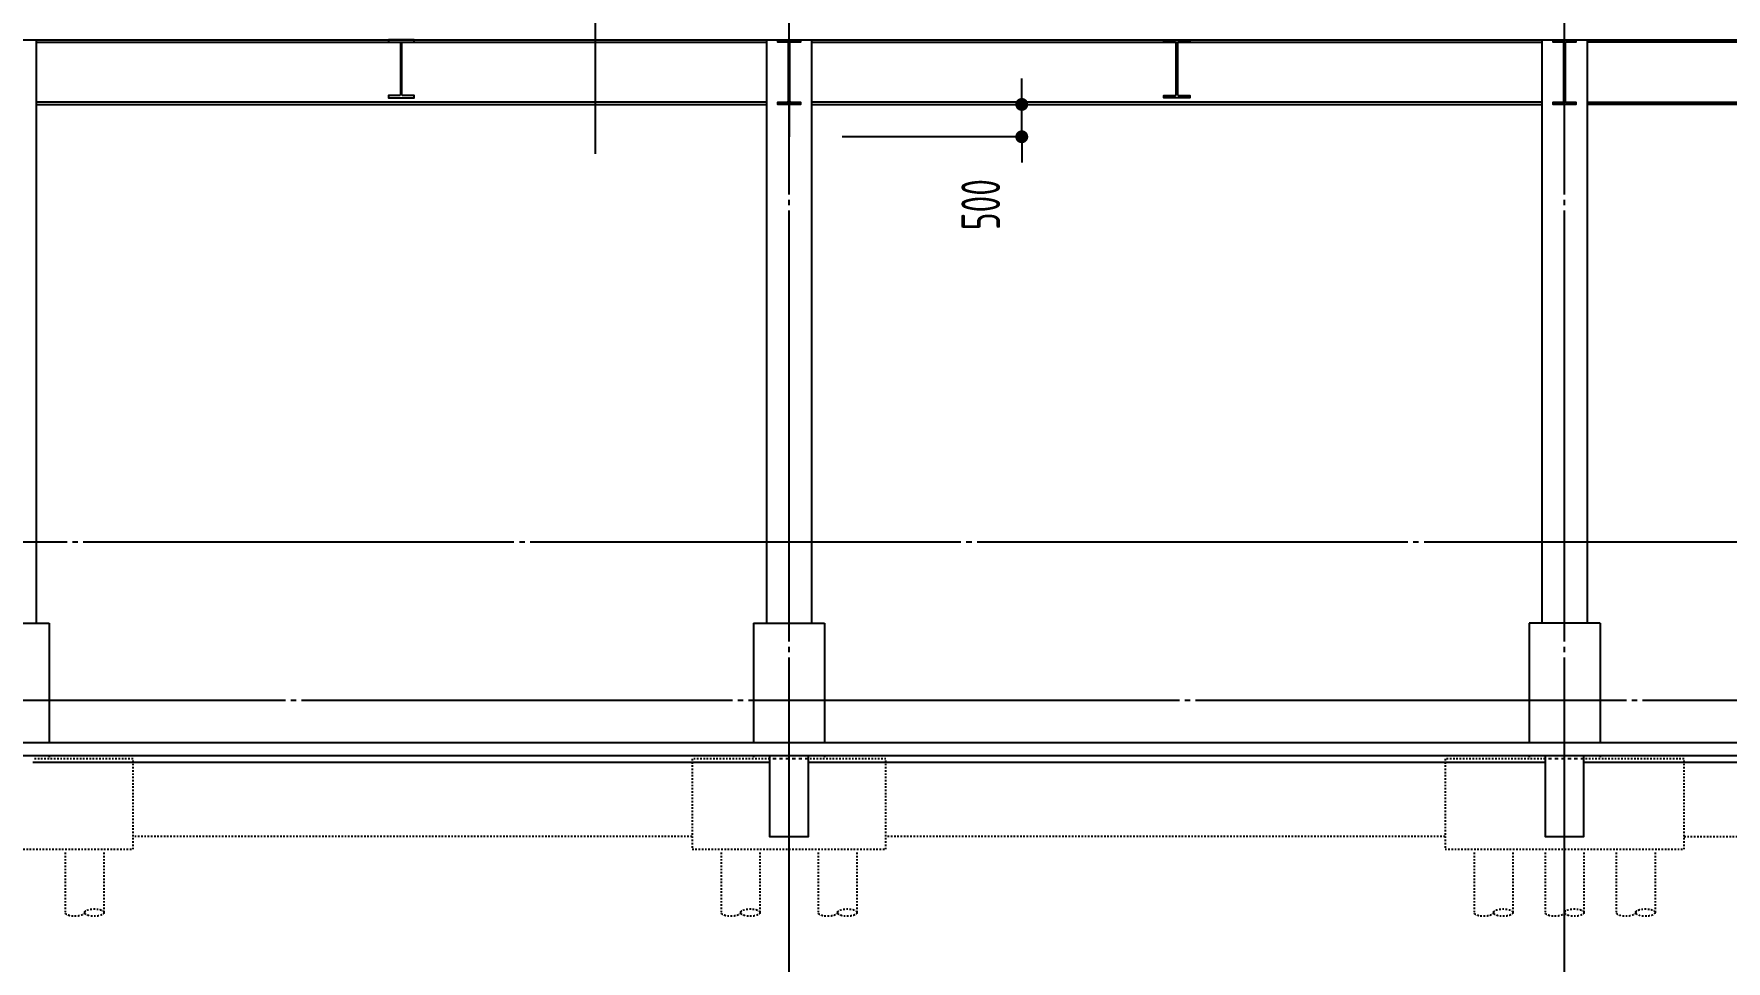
# Model space of a CAD drawing. Header units: millimetres. Extents: x -32710 to 654186, y -254124 to 420220.
# Drawn here: x 156715 to 182900, y 379469 to 393818 of the extents above; entities that cross this region are included whole.
import ezdxf

# ---------------------------------------------------------------- set-up
doc = ezdxf.new("R2010")
doc.units = ezdxf.units.MM
doc.header["$LTSCALE"] = 1000
doc.linetypes.add('TPH12-SEC-@E$0$CENTERK5', pattern=[6.916, 6.667, -0.083, 0.083, -0.083])
doc.linetypes.add('TPH12-SEC-@E$0$DOTK1', pattern=[0.1, 0.05, -0.05])
for name, color, linetype in [('TPH12-SEC-@E$0$H-SIN', 252, 'TPH12-SEC-@E$0$CENTERK5'), ('TPH12-SEC-@E$0$KABE1', 252, 'Continuous'), ('TPH12-SEC-@E$0$KABED', 252, 'TPH12-SEC-@E$0$DOTK1'), ('TPH12-SEC-@E$0$SIAGE1', 252, 'Continuous'), ('TPH12-SEC-@E$0$SIAGE3', 252, 'Continuous'), ('TPH12-SEC-@E$0$SIN-M', 252, 'Continuous'), ('TPH12-SEC-@E$0$STEEL2', 252, 'Continuous'), ('TPH12-SEC-@E$0$STEEL3', 252, 'Continuous'), ('TPH12-SEC-@E$0$SUGATA3', 252, 'Continuous'), ('TPH12-SEC-@E$0$SUGATAD', 252, 'TPH12-SEC-@E$0$DOTK1')]:
    doc.layers.add(name, color=color, linetype=linetype)
doc.styles.add('TPH12-SEC-@E$0$dim-txt', font='isocp.shx', dxfattribs={"width": 0.7, "bigfont": 'chineset.shx'})
doc.dimstyles.new('TPH12-SEC-@E$0$ARCH-dim-2000', dxfattribs={"dimscale": 2000, "dimtxt": 0.3, "dimasz": 0.1, "dimexe": 0.1, "dimexo": 0.1, "dimgap": 0.05, "dimtad": 1, "dimdec": 0, "dimrnd": 0.1, "dimdsep": 46, "dimlunit": 6, "dimtxsty": 'TPH12-SEC-@E$0$dim-txt', "dimblk": 'TPH12-SEC-@E$0$_Dot', "dimblk1": 'TPH12-SEC-@E$0$_Origin', "dimblk2": 'TPH12-SEC-@E$0$_Origin', "dimcen": 2, "dimclrd": 256, "dimclre": 256, "dimclrt": 256, "dimadec": 0, "dimazin": 0, "dimtfac": 1, "dimtdec": 1, "dimtix": 1, "dimtmove": 2, "dimatfit": 3, "dimldrblk": 'TPH12-SEC-@E$0$_Origin', "dimfxl": 1, "dimtvp": 1, "dimtolj": 1, "dimarcsym": 0})

# ---------------------------------------------------------------- blocks, each defined once
blk = doc.blocks.new('TPH12-SEC-@E$0$_Dot')
at = {"color": 0, "linetype": 'ByBlock', "lineweight": -2}
blk.add_line((-0.5, 0), (-1, 0), dxfattribs=at)
at = {"color": 0, "linetype": 'ByBlock', "const_width": 0.5}
blk.add_lwpolyline([(-0.25, 0, 1), (0.25, 0, 1)], format="xyb", close=True, dxfattribs=at)
blk = doc.blocks.new('*D2630')
at = {"layer": 'DEFPOINTS', "color": 0, "transparency": 16777216}
for p in [(172001, 392725), (172001, 392725), (172001, 392225)]:
    blk.add_point(p, dxfattribs=at)
at = {"layer": 'TPH12-SEC-@E$0$SIN-M', "lineweight": -2, "transparency": 16777216}
for p, q in [((172001, 392925), (172001, 393125)), ((172001, 392225), (172001, 392725)), ((172001, 392025), (172001, 391825))]:
    blk.add_line(p, q, dxfattribs=at)
at = {"layer": 'TPH12-SEC-@E$0$SIN-M', "lineweight": -2, "transparency": 16777216, "xscale": 200, "yscale": 200, "zscale": 200}
for p, rotation in [((172001, 392725), 270), ((172001, 392225), 90)]:
    blk.add_blockref('TPH12-SEC-@E$0$_Dot', p, dxfattribs=dict(at, rotation=rotation))
at = {"layer": 'TPH12-SEC-@E$0$SIN-M', "transparency": 16777216, "insert": (171366, 391175), "char_height": 600, "attachment_point": 5, "rotation": 90, "style": 'TPH12-SEC-@E$0$dim-txt'}
blk.add_mtext('\\A1;500', dxfattribs=at)
blk = doc.blocks.new('TPH12-SEC-@E$0$_Origin')
at = {"color": 0, "linetype": 'ByBlock', "lineweight": -2}
blk.add_line((0, 0), (-1, 0), dxfattribs=at)
blk.add_circle((0, 0), 0.5, dxfattribs=at)
blk = doc.blocks.new('TPH12-SEC-@E')
at = {"layer": 'TPH12-SEC-@E$0$H-SIN'}
for p, q in [((168400, 377500), (168400, 414000)), ((180400, 377500), (180400, 414000)), ((274800, 385950), (45200, 385950)), ((298929.6, 383500), (18729.6, 383500))]:
    blk.add_line(p, q, dxfattribs=at)
at = {"layer": 'TPH12-SEC-@E$0$KABE1'}
for p, q in [((47000, 393725), (273000, 393725)), ((148300, 382650), (188500, 382650))]:
    blk.add_line(p, q, dxfattribs=at)
for points in [[(168100, 382650), (168100, 381400), (168700, 381400), (168700, 382650)], [(180100, 382650), (180100, 381400), (180700, 381400), (180700, 382650)]]:
    blk.add_lwpolyline(points, dxfattribs=at)
at = {"layer": 'TPH12-SEC-@E$0$KABED'}
for p, q in [((168700, 382600), (168100, 382600)), ((180700, 382600), (180100, 382600))]:
    blk.add_line(p, q, dxfattribs=at)
at = {"layer": 'TPH12-SEC-@E$0$SIAGE1'}
for p, q in [((168400, 392725), (168400, 392225)), ((188250, 382850), (148550, 382850))]:
    blk.add_line(p, q, dxfattribs=at)
at = {"layer": 'TPH12-SEC-@E$0$SIAGE3'}
for p, q in [((156700, 382550), (168100, 382550)), ((168700, 382550), (180100, 382550)), ((180700, 382550), (188500, 382550))]:
    blk.add_line(p, q, dxfattribs=at)
at = {"layer": 'TPH12-SEC-@E$0$SIN-M'}
blk.add_line((172000.8, 392225), (169222.5, 392225), dxfattribs=at)
at = {"layer": 'TPH12-SEC-@E$0$STEEL2'}
for points in [[(162600, 393725), (162200, 393725), (162200, 393689), (162372.5, 393689, -0.4142136), (162390.5, 393671), (162390.5, 392879, -0.4142136), (162372.5, 392861), (162200, 392861), (162200, 392825), (162600, 392825), (162600, 392861), (162427.5, 392861, -0.4142136), (162409.5, 392879), (162409.5, 393671, -0.4142136), (162427.5, 393689), (162600, 393689)], [(168225, 393725), (168575, 393725), (168575, 393689), (168427.5, 393689, 0.4142136), (168409.5, 393671), (168409.5, 392779, 0.4142136), (168427.5, 392761), (168575, 392761), (168575, 392725), (168225, 392725), (168225, 392761), (168372.5, 392761, 0.4142136), (168390.5, 392779), (168390.5, 393671, 0.4142136), (168372.5, 393689), (168225, 393689)], [(174200, 393725), (174600, 393725), (174600, 393689), (174427.5, 393689, 0.4142136), (174409.5, 393671), (174409.5, 392879, 0.4142136), (174427.5, 392861), (174600, 392861), (174600, 392825), (174200, 392825), (174200, 392861), (174372.5, 392861, 0.4142136), (174390.5, 392879), (174390.5, 393671, 0.4142136), (174372.5, 393689), (174200, 393689)], [(180225, 393725), (180575, 393725), (180575, 393689), (180427.5, 393689, 0.4142136), (180409.5, 393671), (180409.5, 392779, 0.4142136), (180427.5, 392761), (180575, 392761), (180575, 392725), (180225, 392725), (180225, 392761), (180372.5, 392761, 0.4142136), (180390.5, 392779), (180390.5, 393671, 0.4142136), (180372.5, 393689), (180225, 393689)]]:
    blk.add_lwpolyline(points, format="xyb", close=True, dxfattribs=at)
at = {"layer": 'TPH12-SEC-@E$0$STEEL3'}
for p, q in [((156750, 393725), (156750, 384700)), ((168050, 393725), (168050, 384700)), ((168750, 393725), (168750, 384700)), ((180050, 393725), (180050, 384700)), ((180750, 393725), (180750, 384700))]:
    blk.add_line(p, q, dxfattribs=at)
at = {"layer": 'TPH12-SEC-@E$0$STEEL3', "linetype": 'Continuous'}
for p, q in [((156750, 393689), (168050, 393689)), ((168750, 393689), (180050, 393689)), ((188450, 393689), (180750, 393689)), ((168050, 392761), (156750, 392761)), ((156750, 392725), (168050, 392725)), ((180050, 392761), (168750, 392761)), ((168750, 392725), (180050, 392725)), ((180750, 392761), (188450, 392761)), ((188450, 392725), (180750, 392725))]:
    blk.add_line(p, q, dxfattribs=at)
at = {"layer": 'TPH12-SEC-@E$0$SUGATA3'}
for p, q in [((155850, 384700), (156950, 384700)), ((156950, 384700), (156950, 382850)), ((167850, 384700), (168950, 384700)), ((167850, 384700), (167850, 382850)), ((168950, 384700), (168950, 382850)), ((180950, 384700), (179850, 384700)), ((179850, 384700), (179850, 382850)), ((180950, 384700), (180950, 382850))]:
    blk.add_line(p, q, dxfattribs=at)
at = {"layer": 'TPH12-SEC-@E$0$SUGATAD', "ltscale": 0.5}
for p, q in [((156950, 382650), (156950, 382600)), ((167850, 382650), (167850, 382600)), ((168950, 382650), (168950, 382600)), ((179850, 382650), (179850, 382600)), ((180950, 382650), (180950, 382600)), ((166900, 381400), (158250, 381400)), ((178550, 381400), (169900, 381400)), ((182250, 381400), (186950, 381400)), ((157200, 381150), (157200, 380221)), ((157800, 381150), (157800, 380221)), ((167350, 381150), (167350, 380221)), ((167950, 381150), (167950, 380221)), ((168850, 381150), (168850, 380221)), ((169450, 381150), (169450, 380221)), ((179000, 381150), (179000, 380221)), ((179600, 381150), (179600, 380221)), ((180100, 381150), (180100, 380221)), ((180700, 381150), (180700, 380221)), ((181200, 381150), (181200, 380221)), ((181800, 381150), (181800, 380221))]:
    blk.add_line(p, q, dxfattribs=at)
for points in [[(156100, 382600), (154550, 382600), (154550, 381200), (158250, 381200), (158250, 382600), (156700, 382600)], [(168100, 382600), (166900, 382600), (166900, 381200), (169900, 381200), (169900, 382600), (168700, 382600)], [(180100, 382600), (178550, 382600), (178550, 381200), (182250, 381200), (182250, 382600), (180700, 382600)]]:
    blk.add_lwpolyline(points, dxfattribs=at)
at = {"layer": 'TPH12-SEC-@E$0$SUGATAD', "ltscale": 0.5, "extrusion": (0, 0, -1)}
for centre in [(157350, 380221), (167500, 380221), (169000, 380221), (179150, 380221), (180250, 380221), (181350, 380221)]:
    blk.add_ellipse(centre, major_axis=(-150, 0), ratio=0.3797917, start_param=3.1415927, end_param=6.2831853, dxfattribs=at)
at = {"layer": 'TPH12-SEC-@E$0$SUGATAD', "ltscale": 0.5}
for centre in [(157650, 380221), (167800, 380221), (169300, 380221), (179450, 380221), (180550, 380221), (181650, 380221)]:
    blk.add_ellipse(centre, major_axis=(150, 0), ratio=0.3797917, dxfattribs=at)
at = {"layer": 'TPH12-SEC-@E$0$SIN-M'}
dim = blk.add_linear_dim(base=(172000.8, 392725), p1=(172000.8, 392225), p2=(172000.8, 392725), angle=90, dimstyle='TPH12-SEC-@E$0$ARCH-dim-2000', dxfattribs=at)
dim.commit()
dim.dimension.update_dxf_attribs({"geometry": '*D2630', "text_midpoint": (171365.6, 391175.5), "dimtype": 129})

msp = doc.modelspace()

# ---------------------------------------------------------------- linework, layer by layer
msp.add_line((165400, 396200), (165400, 391960.3786))

# ---------------------------------------------------------------- block references
msp.add_blockref('TPH12-SEC-@E', (0, 0))

doc.saveas('drawing.dxf')
